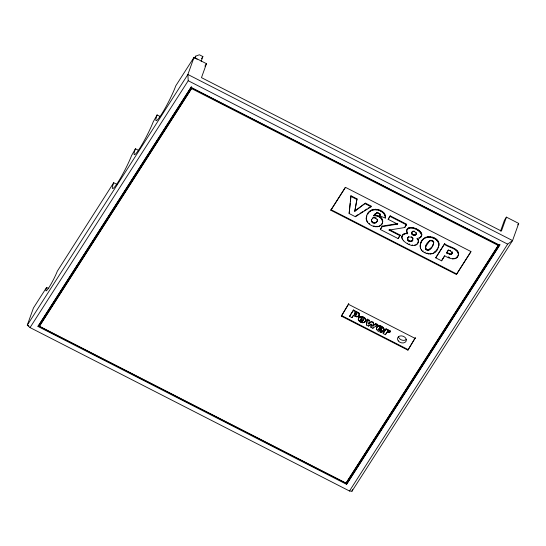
<?xml version="1.0" encoding="UTF-8"?>
<svg xmlns="http://www.w3.org/2000/svg" width="546" height="546" viewBox="0 0 546 546"><rect width="100%" height="100%" fill="white"/><g stroke="black" fill="none" stroke-linecap="round" stroke-linejoin="round"><path stroke-width="0.82" d="M407.336 233.183C390.533 235.476 417.178 254.395 418.482 240.499L418.045 239.237L418.277 241.066M418.256 242.274L418.482 240.499M383.326 331.135C386.322 327.375 378.282 323.362 376.706 327.47C381.333 321.915 389.107 336.193 378.733 329.026L378.651 329.75L379.32 330.46L380.582 330.596L382.691 331.866L382.889 331.299L380.787 330.03L379.525 329.893L378.815 328.849L378.617 329.415M402.122 236.213L401.856 238.138M379.968 215.056L380.043 213.841L379.811 215.868L385.299 218.059C385.531 209.91 371.369 206.368 367.779 214.148M381.818 224.31L382.521 222.734C379.361 231.456 363.11 224.372 366.782 215.977L366.584 216.544C367.943 205.665 386.534 207.978 385.299 218.059M366.311 219.697L366.496 217.09L366.291 217.656M349.133 213.527L350.942 195.755L357.009 198.86L354.777 211.357L365.41 203.153L371.3 206.17L371.103 206.736L355.426 216.748L349.133 213.527L350.252 203.132M350.409 201.488L350.942 195.755M366.537 325.054L367.281 319.164L369.444 320.27L368.475 323.969L371.56 321.355L373.58 322.386L372.904 326.242L375.75 323.498L377.9 324.597L372.85 328.282L370.857 327.266L371.3 324.119L368.536 326.078L366.537 325.054L367.281 319.164M439.052 243.653L438.67 245.98C440.642 235.073 421.3 232.965 420.324 244.676L420.522 244.11C417.683 254.491 436.336 258.231 438.274 247.167M417.84 239.803L416.898 238.506L420.4 237.674L421.819 234.637C421.341 227.832 402.668 223.096 407.719 233.804C405.364 233.169 402.498 234.22 401.917 236.78M421.512 236.063L421.819 234.637M425.921 245.966C424.167 253.091 433.34 248.382 433.367 244.007C428.719 256.456 420.181 247.502 429.989 240.479L425.716 246.526M433.572 242.956L433.476 243.673L433.674 241.803L433.572 242.956L433.777 242.39M382.691 331.866C380.146 332.91 375.477 330.692 376.603 327.607L376.576 328.337M371.171 325.914L371.396 324.344M372.904 326.242L373.58 322.386M358.265 319.28L358.551 318.168L358.265 319.28C358.599 322.577 364.755 324.447 365.738 320.604C366.502 316.919 359.234 314.544 358.347 318.734M354.777 211.357L357.009 198.86M380.173 214.489L379.811 215.868M382.323 223.3C384.316 218.455 378.317 214.325 373.914 215.288L373.71 215.854C377.655 215.124 382.623 217.922 382.548 222.27L382.753 221.703M358.961 315.82C360.421 312.626 354.743 311.862 353.276 310.538L353.474 309.971L359.091 313.192L359.48 314.407L358.647 316.216L356.791 316.83L353.426 315.479L352.04 317.635L349.542 316.359L353.474 309.971M458.633 254.033L458.196 255.576L458.401 255.009C456.456 261.37 448.594 258.47 444.778 255.767L441.55 260.811L435.722 257.828L444.628 243.68C448.232 247.126 459.05 247.748 458.435 254.593C457.691 248.109 448.389 247.727 444.424 244.246L444.628 243.68M365.533 321.171L365.847 320.154M379.231 328.255L380.057 327.252L379.231 328.255L381.436 329.381L381.715 327.962L381.572 328.917M381.436 329.381L381.77 328.351M438.069 247.727L438.875 245.413M355.924 312.797L355.214 312.435L354.183 314.298L356.272 314.851L356.756 313.472M448.3 250.027L446.546 253.016L450.593 254.532L451.965 253.801L452.272 251.849L452.197 253.132L452.395 252.566M433.169 244.574L433.681 243.106M48.812 288.527L46.622 287.408L46.253 288.452A13.65 1.536 -62.9 0 0 49.147 287.21A13.65 1.536 -62.9 0 0 57.35 271.13L113.691 182.726L117.349 184.596M113.691 182.726L113.083 184.452A22.748 2.553 -62.9 0 0 117.902 182.384A22.748 2.553 -62.9 0 0 131.579 155.583L135.442 148.771L138.37 150.273M37.988 326.44L191.332 86.855L37.988 326.44L346.574 484.309L499.918 244.724L346.574 484.309M39.401 326.235L191.851 88.049L498.505 244.929L498.3 245.495L346.055 483.114L39.401 326.235L191.851 88.049M506.422 217.137L501.426 231.088L201.481 77.641L206.477 63.691L194.035 57.33L187.892 74.481L27.3 325.123L30.05 327.586L349.481 491.004L351.965 491.223L512.558 240.574L518.7 223.423L506.422 217.137L504.429 220.243L500.546 231.095M201.16 61.37L202.88 56.566L199.392 54.777L195.748 56.129L194.39 58.245M330.821 210.244L345.488 187.353L471.062 251.597L456.395 274.488L330.821 210.244L345.236 187.503M366.209 218.707L366.414 218.141M366.557 220.632L366.762 220.065M370.352 211.241L370.557 210.674M366.96 221.505L367.165 220.939M367.513 222.318L367.717 221.751M371.806 210.353L372.01 209.794M373.368 209.855L373.573 209.295M369.164 223.853L369.362 223.287M375.02 209.712L375.225 209.145M371.471 221.314L371.58 219.704L371.471 221.314C372.898 224.911 378.323 222.843 377.416 219.199L377.279 220.775L377.477 220.209M371.376 220.27L372.816 217.758M372.031 222.215L371.676 220.748M372.611 218.325L373.819 217.335M373.71 215.854L375.382 213.643L373.914 215.288M376.74 209.882L376.945 209.316M375.041 215.745L375.245 215.179M372.959 222.898L373.157 222.331L372.229 221.656M373.614 217.902L374.72 217.881L374.925 217.322M375.177 214.209L377.143 212.619L376.494 212.824M376.283 215.827L376.487 215.26M376.945 213.186L377.784 212.565M378.535 210.374L378.74 209.807M373.99 223.239L374.194 222.672L376.208 222.208L377.013 221.314L376.808 221.881M377.211 219.765L375.819 218.25L376.017 217.683M341.352 316.114L348.744 303.774L341.352 316.114L407.896 350.157L415.288 337.817L407.896 350.157M377.586 213.131L378.228 213.227L378.426 212.66M373.833 226.283L374.03 225.716M375.034 223.212L375.238 222.645M377.504 216.12L377.709 215.554M376.003 222.775L376.208 222.208M379.839 214.401L379.661 213.322M380.398 211.186L380.596 210.62M378.774 216.666L378.979 216.1M375.86 226.754L376.058 226.187M379.927 217.363L380.132 216.796M382.343 212.305L382.548 211.739M377.695 226.754L377.9 226.187M380.883 218.175L381.088 217.608M381.634 219.096L381.838 218.53M383.702 213.37L383.899 212.804M379.368 226.317L379.572 225.751M382.186 220.134L382.391 219.567M384.589 214.441L384.793 213.875M380.774 225.484L380.978 224.918M382.507 221.212L382.705 220.645M385.155 215.574L385.353 215.008M380.309 229.477L382.316 226.099L397.788 223.567L397.584 224.133L382.111 226.665L380.309 229.477L398.13 238.595L400.204 235.114L389.278 229.525L389.073 230.084L400 235.681M385.387 216.776L385.592 216.209M382.111 226.665L382.316 226.099M352.04 317.635L352.245 317.069M397.584 224.133L388.165 219.315L390.226 215.847L406.647 224.256L404.709 227.532L389.073 230.084M354.183 314.298L355.214 312.435M354.791 314.612L354.996 314.046L354.388 313.732M388.165 219.315L390.226 215.847M354.791 316.175L354.989 315.608M355.432 314.878L356.804 313.779L356.504 314.632M355.917 314.946L356.122 314.38M355.514 316.503L355.712 315.936M356.272 314.851L356.47 314.284M357.412 312.653L357.61 312.087M356.183 316.721L356.381 316.154M358.026 313.008L358.224 312.442M356.791 316.83L356.995 316.264M357.343 316.823L357.548 316.257M358.517 313.377L358.715 312.81M357.842 316.714L359.166 315.254M358.886 313.759L359.091 313.192M358.272 316.509L358.476 315.95M359.132 314.155L359.336 313.588M358.647 316.216L358.852 315.649M359.261 314.564L359.466 313.998M359.179 315.397L359.48 314.407M358.797 317.642L358.599 318.209C360.565 315.684 365.527 317.711 365.643 320.72M358.947 317.772L359.152 317.212M358.347 319.847L358.545 319.28M359.384 317.444L359.589 316.878M358.592 320.427L358.79 319.86L359.111 320.325M359.91 317.212L360.114 316.646M360.517 317.076L360.722 316.509M359.343 321.328L359.548 320.761M361.179 317.055L361.384 316.489M359.882 321.731L360.087 321.164L360.735 321.539L360.531 322.106M360.606 319.881L360.81 319.314L360.851 320.727L362.203 321.157L363.063 320.468L363.274 319.492L362.182 318.666L360.838 319.349L361.043 318.782L360.619 320.345M361.234 318.905L361.432 318.338M361.875 317.151L362.08 316.584M360.851 320.727L360.824 319.779M361.24 321.021L361.049 320.161M362.599 317.363L362.803 316.796M361.725 321.178L363.267 319.901L363.063 320.468M361.302 322.447L361.507 321.881M363.349 317.697L363.554 317.13M362.203 321.157L362.407 320.598M363.049 319.11L363.254 318.543M362.66 320.932L362.865 320.365M364.141 318.161L364.346 317.601M362.735 322.768L362.94 322.201M364.769 318.666L364.974 318.1M363.397 322.747L363.602 322.181M364.005 322.618L364.721 321.819L364.523 322.379M365.233 319.205L365.431 318.646M365.527 319.785L365.731 319.219M364.96 322.044L365.738 320.604M365.643 320.256L365.84 319.697M365.308 321.608L365.513 321.048M398.13 238.595L400.204 235.114M369.444 320.27L369.239 320.836L367.076 319.731M368.475 323.969L371.56 321.355M368.536 326.078L370.816 324.044M404.709 227.532L406.647 224.256M402.457 235.51L402.661 234.944M403.358 234.5L403.562 233.934M370.857 327.266L371.062 326.699M402.313 239.53L402.511 238.964M404.525 233.879L404.723 233.313M406.572 230.678L406.77 230.119L406.599 231.832M407.207 229.04L407.002 229.607C411.5 225.573 420.106 229.955 421.614 235.203M403.296 240.868L403.494 240.301M405.971 233.64L406.176 233.074M407.664 228.863L407.869 228.296M372.85 328.282L373.048 327.716M406.975 232.76L407.173 232.193M408.551 228.337L408.756 227.778M409.664 228.037L409.869 227.47M411.008 227.948L411.213 227.389M407.412 238.95L407.609 238.384C407.548 240.998 411.438 242.103 412.858 239.974C412.046 242.772 407.275 241.823 407.412 238.95L408.667 236.718L407.739 238.036L407.944 237.476M407.555 239.892L407.76 239.325M412.175 228.064L412.38 227.498M376.351 328.535L376.556 327.969M377.068 327.027L377.266 326.46M408.094 240.738L408.299 240.172M377.498 326.685L377.702 326.119M376.576 329.6L376.781 329.033L377.19 329.647M407.528 243.707L407.732 243.147M378.016 326.447L378.221 325.887M413.418 228.351L413.622 227.784M408.92 241.346L409.125 240.786M411.773 232.337C413.029 230.644 416.209 231.811 416.284 233.852C415.813 236.179 412.476 235.544 411.65 233.784L411.718 232.487M412.319 231.791L412.517 231.224L411.513 233.053L411.65 233.784M378.61 326.317L378.815 325.75M413.083 231.524L413.281 230.958M379.258 326.296L379.463 325.73M412.155 234.473L411.855 233.217M409.903 241.66L410.107 241.093M412.653 240.54L412.851 238.684L411.479 237.223L411.684 236.657M409.104 244.444L409.309 243.878M414.728 228.815L414.933 228.255M378.651 329.75L378.849 329.183M379.948 326.392L380.146 325.825M413.97 231.552L414.175 230.985M379.538 327.969L379.736 327.402M378.89 330.146L379.095 329.586M412.994 235.046L413.199 234.48L412.353 233.906M410.974 241.625L411.172 241.066M412.319 237.838L412.517 237.271M379.32 330.46L379.525 329.893M380.664 326.604L380.869 326.044M379.852 327.818L380.576 327.211M379.661 330.596L379.866 330.03M413.882 235.353L414.086 234.787L416.229 234.002L416.025 234.562M411.95 241.257L412.155 240.69M412.851 238.684L413.049 238.117M416.113 229.456L416.318 228.89M380.023 330.658L380.228 330.091M381.422 326.945L381.62 326.378M381.517 328.528L381.49 327.648M380.582 330.596L380.787 330.03M414.742 235.374L414.946 234.807M380.412 332.07L380.617 331.504M415.486 235.108L415.69 234.541M416.154 233.115L416.359 232.548M380.89 332.152L381.088 331.586M382.493 327.586L382.698 327.02M412.141 245.379L412.339 244.82M381.333 332.173L381.538 331.606M382.903 327.907L383.108 327.341M417.833 230.426L418.038 229.859M381.784 332.125L381.988 331.558M383.224 328.228L383.422 327.661M383.647 328.89L383.845 328.323M383.21 331.313L383.531 330.569M383.818 329.586L384.015 329.02M383.715 330.33L384.009 329.381M419.226 231.395L419.43 230.828M383.162 333.558L386.07 328.781L388.158 329.845L387.517 331.101L388.977 330.862L390.376 331.818L388.943 332.616C387.428 330.937 386.049 333.579 385.415 334.712L383.162 333.558L386.07 328.781M414.707 245.366L414.905 244.799M420.283 232.364L420.488 231.797M415.929 244.949L416.127 244.383M417.001 244.28L417.205 243.714M419.328 238.22L419.533 237.66M421.021 233.34L421.219 232.78M417.792 243.38L418.454 241.707M385.415 334.712L387.455 331.675L387.25 332.241M421.451 234.295L421.655 233.736M420.4 237.674L421.717 235.497M386.315 333.292L386.52 332.732M421.143 236.875L421.348 236.309M386.95 332.487L387.148 331.92M387.517 331.101L388.158 329.845M387.551 332.091L387.749 331.524M388.063 330.883L388.267 330.316L389.639 330.48L390.581 331.251L390.376 331.818M387.967 332.043L388.165 331.477M388.534 330.808L388.738 330.241M388.977 330.862L389.175 330.296M388.943 332.616L389.148 332.05M389.435 331.04L389.639 330.48M421.116 242.595L420.918 243.161C423.423 234.186 436.977 236.206 438.854 244.219M420.031 246.075L420.229 245.509M389.919 331.361L390.124 330.801M420.536 248.744L420.27 246.703M424.378 238.561L424.576 238.001M425.757 237.66L425.955 237.094M421.43 250.095L421.635 249.536M427.19 237.176L427.388 236.609M422.857 251.372L423.061 250.805M428.712 237.06L428.91 236.493M425.416 247.413L425.614 246.847M425.32 248.13L425.525 247.57M425.409 248.73L425.607 248.164M425.641 249.242L425.846 248.676M424.911 252.607L425.116 252.04M430.364 237.257L430.569 236.691M426.023 249.672L426.228 249.106M426.549 250.02L426.754 249.461M429.784 241.045L430.589 240.233M427.354 250.3L427.559 249.734M432.145 237.783L432.343 237.217M426.938 253.501L427.143 252.935M428.187 250.327L428.392 249.761M430.385 240.8L431.627 240.806L431.825 240.24M429.026 250.061L429.231 249.495M433.476 242.369L432.261 241.052L432.466 240.486M346.055 483.114L498.505 244.929M429.859 249.488L430.064 248.921M432.821 241.414L433.026 240.847L433.428 241.284M434.05 238.636L434.254 238.07M428.794 254.02L428.992 253.453M430.78 248.485L430.985 247.918M430.466 254.163L430.671 253.603M435.722 239.598L435.926 239.039M431.968 253.938L432.173 253.371M436.95 240.568L437.155 240.001M433.353 253.344L435.728 250.955M437.803 241.516L438.008 240.957M434.684 252.395L434.882 251.829M438.37 242.458L438.575 241.892M438.704 243.366L438.902 242.799M351.965 491.223L352.525 489.66M441.55 260.811L444.58 255.835M447.966 253.747L448.17 253.18L446.744 252.45M452.068 252.416L450.136 250.832L450.341 250.266M449.46 254.368L449.665 253.808L450.798 253.965L452.163 253.235L451.965 253.801M450.593 254.532L450.798 253.965M451.412 254.313L451.61 253.747M455.5 250.007L455.705 249.44M452.627 258.92L452.832 258.354M456.654 250.86L456.852 250.3M453.917 258.906L454.122 258.34M457.514 251.754L457.719 251.187M455.077 258.654L455.275 258.087M456.087 258.183L457.889 256.006L457.691 256.565M458.094 252.682L458.299 252.115M456.961 257.487L457.166 256.92M458.401 253.631L458.599 253.064M456.395 274.488L470.809 251.747M135.442 148.771L134.801 150.553A22.748 2.553 -62.9 0 0 139.626 148.485A22.748 2.553 -62.9 0 0 153.296 121.683L157.118 114.947A22.748 2.553 -62.9 0 0 161.377 114.53A22.748 2.553 -62.9 0 0 175.764 85.845L194.035 57.33M195.024 58.122L195.748 56.129M376.399 328.173L376.911 326.904M46.622 287.408L33.443 307.971L27.3 325.123L28.815 325.901M201.522 58.681L202.88 56.566M30.05 327.586L188.22 80.726L187.892 74.481L512.558 240.574L507.65 244.144L349.481 491.004M204.88 66.175L206.477 63.691M349.542 316.359L353.276 310.538M352.593 316.53L353.282 315.452M435.722 257.828L444.424 244.246M446.546 253.016L448.484 249.986L450.136 250.832M517.779 224.856L518.7 223.423M436.152 250.518L437.366 248.846M373.109 325.682L375.75 323.498M354.975 210.797L365.41 203.153M375.819 325.935L377.204 325.041M355.63 216.182L358.476 214.36M359.903 213.452L362.756 211.63M364.175 210.722L367.028 208.9M368.454 207.992L370.591 206.627M387.721 330.542L388.267 330.316M408.469 237.285L409.425 236.909L411.479 237.223M380.371 327.777L381.285 328.207M373.157 222.331L374.194 222.672M361.445 320.454L361.93 320.611M374.72 217.881L375.819 218.25M413.199 234.48L414.086 234.787M431.627 240.806L432.261 241.052M378.228 213.227L379.456 213.889M448.17 253.18L449.665 253.808M354.996 314.046L355.637 314.312M448.157 256.832L449.849 257.596M195.291 58.258L197.167 59.221M188.22 80.726L507.65 244.144M191.127 87.421L499.713 245.29M191.646 88.616L498.3 245.495M350.744 196.321L356.811 199.427M365.213 203.719L371.103 206.736M390.021 216.414L406.449 224.822M157.118 114.947L160.046 116.441M331.026 209.678L456.599 273.921M348.539 304.34L415.083 338.384M355.016 313.001L356.552 314.039M371.355 321.922L373.375 322.952M375.552 324.065L377.695 325.163M385.865 329.34L387.96 330.412M379.436 327.689L381.634 328.815M341.557 315.554L408.101 349.597M38.193 325.873L346.771 483.742M406.258 339.537A4.552 3.419 19.7 0 1 401.528 339.946A4.552 3.419 19.7 0 1 398.437 336.466M398.287 340.916A4.552 3.419 19.7 0 0 405.937 341.482A4.552 3.419 19.7 0 0 401.515 335.872A4.552 3.419 19.7 0 0 398.287 340.916"/></g></svg>
